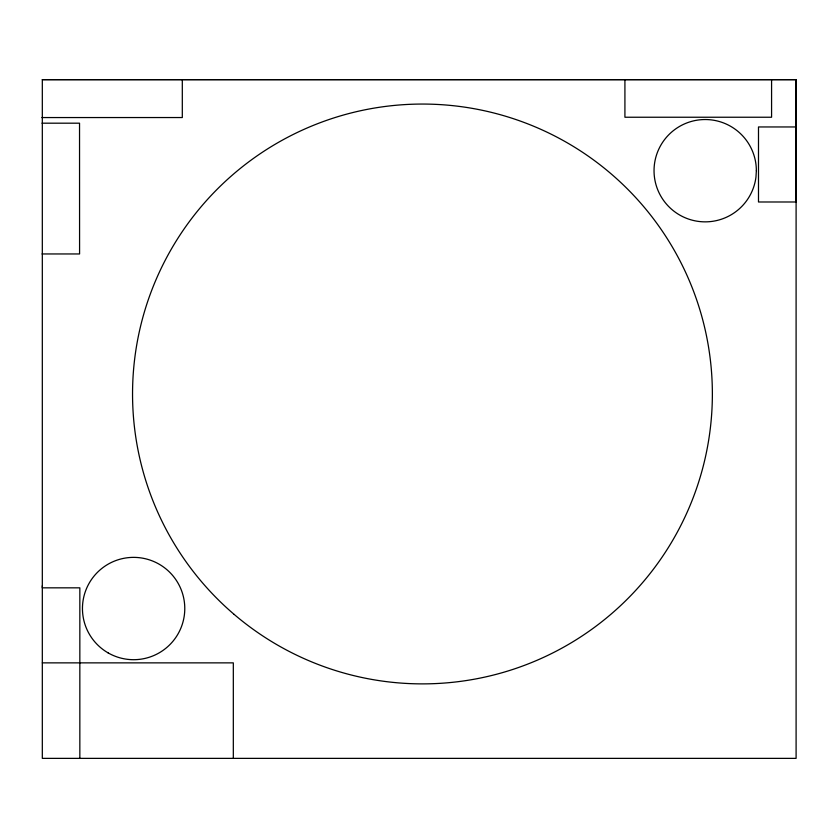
<?xml version="1.0" encoding="UTF-8"?>
<svg xmlns="http://www.w3.org/2000/svg" width="838" height="838" viewBox="0 0 838 838"><rect width="100%" height="100%" fill="white"/><g stroke="black" fill="none" stroke-linecap="round" stroke-linejoin="round"><path stroke-width="1.26" d="M796.016 126.957L758.495 126.957L758.495 201.989L796.016 201.989L796.1 79.631L42.319 79.631L42.319 587.836L79.84 587.836L79.84 758.369M42.319 79.631L796.1 79.631L796.1 758.369L42.319 758.369L42.319 585.741M41.9 117.561L182.307 117.54L182.307 80.019M42.015 123.186L79.537 123.186L79.579 253.956L42.057 253.956M42.319 662.868L233.32 662.868L233.32 758.369M771.578 79.725L771.578 117.236L624.918 117.236L624.918 79.725M756.358 170.701L755.96 177.111A51.16 51.16 0 0 1 676.004 212.705A51.16 51.16 0 0 1 681.493 125.354A51.16 51.16 0 0 1 756.358 170.701M234.158 614.411A289.917 289.917 0 0 0 707.513 446.811A289.917 289.917 0 0 0 325.689 120.682A289.917 289.917 0 0 0 234.158 614.411M108.039 652.844A51.16 51.16 0 0 0 184.779 608.535A51.16 51.16 0 0 0 108.039 564.225A51.16 51.16 0 0 0 108.039 652.844"/></g></svg>
